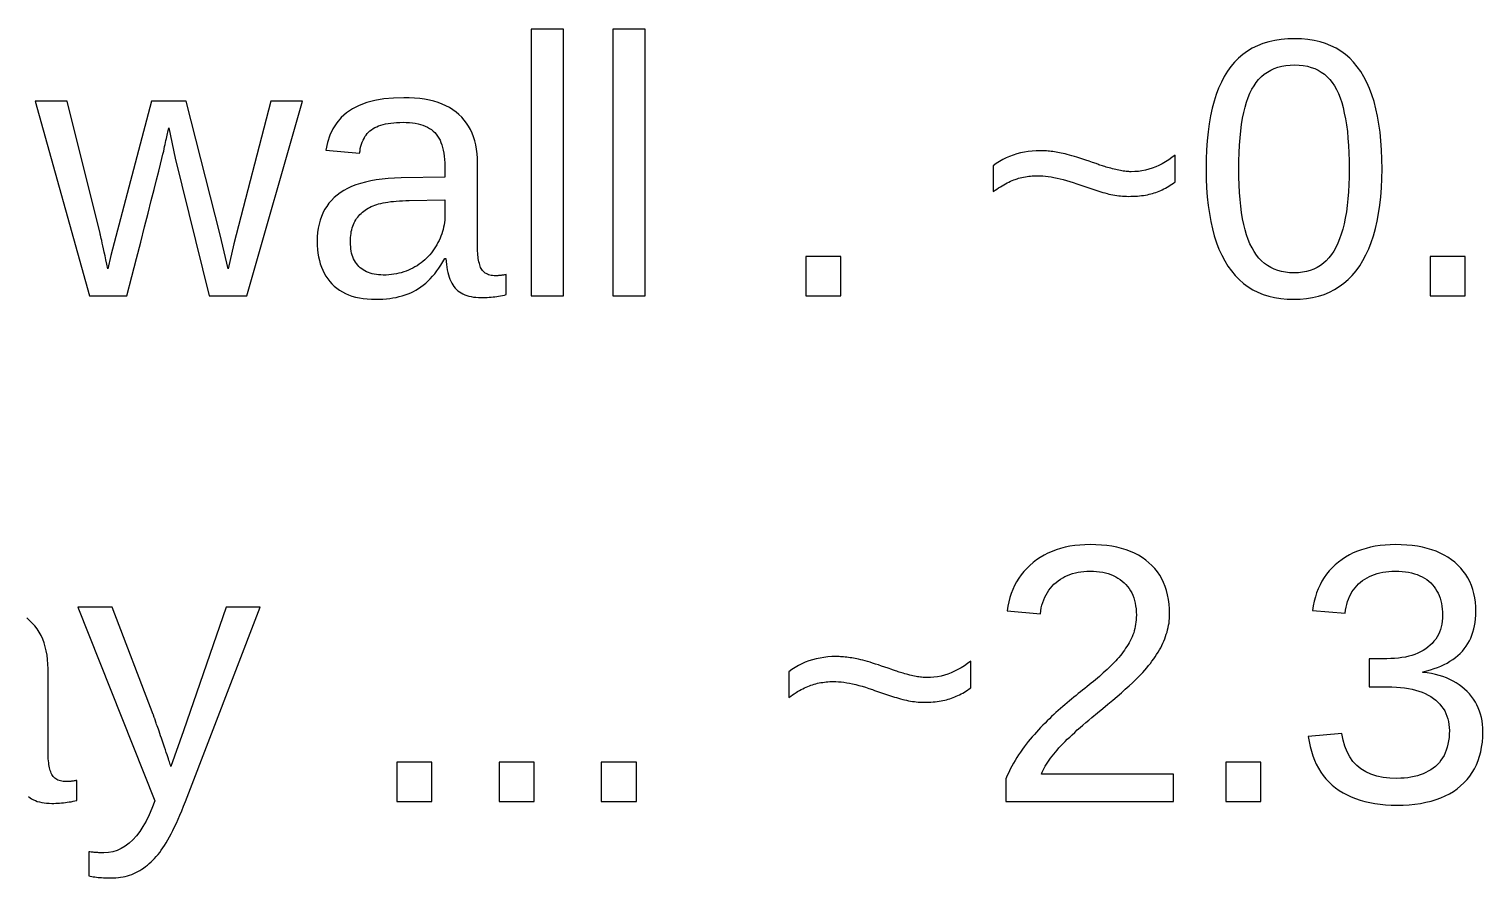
# Model space of a CAD drawing. Extents: x -27 to 133, y -77 to 15.
# Drawn here: x 109.53 to 118.58, y -42.82 to -37.53 of the extents above; entities that cross this region are included whole.
import ezdxf

# ---------------------------------------------------------------- set-up
doc = ezdxf.new("R2010")
doc.units = 0
doc.layers.get('0').update_dxf_attribs({"linetype": 'CONTINUOUS'})

msp = doc.modelspace()

# ---------------------------------------------------------------- linework, layer by layer
for points in [[(112.858, -37.532), (112.657, -37.532), (112.657, -39.1924), (112.858, -39.1924)], [(113.367, -37.532), (113.166, -37.532), (113.166, -39.1924), (113.367, -39.1924)], [(117.445, -39.2136), (117.484, -39.2099), (117.522, -39.2037), (117.558, -39.1951), (117.593, -39.184), (117.626, -39.1705), (117.658, -39.1544), (117.688, -39.136), (117.717, -39.115), (117.743, -39.0916), (117.769, -39.0658), (117.793, -39.0375), (117.815, -39.0067), (117.835, -38.9736), (117.854, -38.9382), (117.872, -38.9007), (117.887, -38.8609), (117.901, -38.8189), (117.914, -38.7748), (117.924, -38.7284), (117.933, -38.6798), (117.941, -38.629), (117.947, -38.5759), (117.951, -38.5207), (117.953, -38.4632), (117.954, -38.4036), (117.953, -38.343), (117.951, -38.2846), (117.947, -38.2287), (117.942, -38.175), (117.934, -38.1237), (117.926, -38.0747), (117.916, -38.0281), (117.904, -37.9838), (117.891, -37.9418), (117.876, -37.9021), (117.859, -37.8648), (117.841, -37.8298), (117.822, -37.7971), (117.8, -37.7669), (117.777, -37.739), (117.753, -37.7135), (117.726, -37.6905), (117.698, -37.6699), (117.668, -37.6517), (117.636, -37.636), (117.603, -37.6227), (117.568, -37.6118), (117.531, -37.6033), (117.493, -37.5972), (117.452, -37.5936), (117.41, -37.5924), (117.367, -37.5936), (117.326, -37.5972), (117.286, -37.6032), (117.249, -37.6116), (117.213, -37.6223), (117.179, -37.6355), (117.146, -37.6511), (117.116, -37.6691), (117.087, -37.6894), (117.061, -37.7122), (117.036, -37.7374), (117.013, -37.7649), (116.991, -37.7949), (116.972, -37.8273), (116.954, -37.862), (116.937, -37.8992), (116.922, -37.9388), (116.909, -37.9808), (116.897, -38.0252), (116.887, -38.072), (116.878, -38.1213), (116.871, -38.1729), (116.866, -38.227), (116.862, -38.2834), (116.859, -38.3423), (116.859, -38.4036), (116.86, -38.4636), (116.862, -38.5213), (116.866, -38.5768), (116.872, -38.63), (116.879, -38.681), (116.888, -38.7297), (116.898, -38.7762), (116.91, -38.8204), (116.924, -38.8624), (116.939, -38.9021), (116.956, -38.9396), (116.975, -38.9748), (116.995, -39.0078), (117.017, -39.0384), (117.04, -39.0666), (117.065, -39.0923), (117.092, -39.1156), (117.12, -39.1364), (117.15, -39.1548), (117.181, -39.1707), (117.214, -39.1842), (117.249, -39.1952), (117.285, -39.2038), (117.323, -39.2099), (117.363, -39.2136), (117.404, -39.2148)], [(117.379, -39.0494), (117.353, -39.0466), (117.328, -39.042), (117.305, -39.0356), (117.282, -39.0273), (117.261, -39.0172), (117.241, -39.0052), (117.222, -38.9914), (117.204, -38.9758), (117.188, -38.9583), (117.172, -38.939), (117.158, -38.9178), (117.145, -38.8948), (117.132, -38.8698), (117.121, -38.8427), (117.111, -38.8134), (117.102, -38.782), (117.093, -38.7485), (117.086, -38.7128), (117.08, -38.6751), (117.075, -38.6351), (117.07, -38.5931), (117.067, -38.5489), (117.064, -38.5026), (117.063, -38.4542), (117.062, -38.4036), (117.063, -38.3515), (117.064, -38.3018), (117.067, -38.2544), (117.07, -38.2093), (117.074, -38.1664), (117.08, -38.1259), (117.086, -38.0877), (117.093, -38.0518), (117.101, -38.0182), (117.11, -37.9869), (117.12, -37.9579), (117.131, -37.9312), (117.143, -37.9068), (117.157, -37.8845), (117.171, -37.8639), (117.186, -37.8451), (117.203, -37.8281), (117.221, -37.8129), (117.241, -37.7995), (117.261, -37.7879), (117.283, -37.7781), (117.306, -37.77), (117.33, -37.7638), (117.356, -37.7593), (117.382, -37.7566), (117.41, -37.7557), (117.438, -37.7567), (117.464, -37.7594), (117.489, -37.7639), (117.512, -37.7703), (117.535, -37.7784), (117.556, -37.7884), (117.576, -37.8002), (117.595, -37.8138), (117.612, -37.8292), (117.629, -37.8464), (117.644, -37.8655), (117.658, -37.8864), (117.67, -37.909), (117.682, -37.9337), (117.693, -37.9606), (117.703, -37.9898), (117.712, -38.0212), (117.719, -38.0547), (117.726, -38.0906), (117.733, -38.1286), (117.738, -38.1689), (117.742, -38.2114), (117.745, -38.2561), (117.747, -38.303), (117.749, -38.3522), (117.749, -38.4036), (117.749, -38.4532), (117.747, -38.5008), (117.745, -38.5464), (117.742, -38.5899), (117.737, -38.6315), (117.732, -38.671), (117.725, -38.7085), (117.718, -38.7441), (117.71, -38.7776), (117.7, -38.809), (117.69, -38.8385), (117.679, -38.866), (117.667, -38.8914), (117.653, -38.9149), (117.639, -38.9366), (117.623, -38.9563), (117.607, -38.9742), (117.589, -38.9902), (117.57, -39.0043), (117.55, -39.0165), (117.529, -39.0268), (117.506, -39.0353), (117.483, -39.0419), (117.458, -39.0466), (117.433, -39.0494), (117.406, -39.0503)], [(110.172, -39.0727), (110.201, -38.9614), (110.227, -38.8585), (110.251, -38.764), (110.273, -38.6779), (110.293, -38.6002), (110.31, -38.531), (110.326, -38.4702), (110.339, -38.4178), (110.35, -38.3738), (110.359, -38.3382), (110.365, -38.311), (110.37, -38.2923), (110.373, -38.278), (110.376, -38.2642), (110.379, -38.251), (110.382, -38.2383), (110.384, -38.2261), (110.387, -38.2144), (110.389, -38.2033), (110.392, -38.1926), (110.394, -38.1825), (110.396, -38.173), (110.398, -38.1639), (110.399, -38.1554), (110.401, -38.1474), (110.441, -38.3364), (110.653, -39.1924), (110.887, -39.1924), (111.233, -37.9818), (111.037, -37.9818), (110.807, -38.8702), (110.772, -39.0257), (110.721, -38.8131), (110.51, -37.9818), (110.294, -37.9818), (110.041, -38.9429), (110.022, -39.0257), (110.016, -38.9967), (110.01, -38.9698), (110.005, -38.9448), (110, -38.9218), (109.996, -38.9008), (109.991, -38.8817), (109.988, -38.8647), (109.984, -38.8496), (109.981, -38.8366), (109.979, -38.8255), (109.977, -38.8164), (109.975, -38.8093), (109.974, -38.8042), (109.769, -37.9818), (109.57, -37.9818), (109.909, -39.1924), (110.141, -39.1924)], [(111.714, -39.2144), (111.735, -39.2134), (111.757, -39.2117), (111.777, -39.2093), (111.797, -39.2063), (111.817, -39.2025), (111.836, -39.1981), (111.855, -39.193), (111.873, -39.1872), (111.891, -39.1807), (111.908, -39.1735), (111.924, -39.1657), (111.94, -39.1572), (111.956, -39.1478), (111.971, -39.1375), (111.986, -39.1263), (112.001, -39.114), (112.015, -39.1008), (112.029, -39.0867), (112.043, -39.0716), (112.057, -39.0555), (112.07, -39.0385), (112.083, -39.0205), (112.095, -39.0016), (112.108, -38.9817), (112.12, -38.9608), (112.126, -38.9608), (112.128, -38.9797), (112.13, -38.9978), (112.132, -39.0151), (112.135, -39.0316), (112.138, -39.0474), (112.142, -39.0623), (112.147, -39.0765), (112.151, -39.0898), (112.157, -39.1024), (112.163, -39.1142), (112.169, -39.1252), (112.177, -39.1354), (112.184, -39.1449), (112.192, -39.1536), (112.201, -39.1615), (112.211, -39.1688), (112.221, -39.1754), (112.232, -39.1814), (112.244, -39.1866), (112.257, -39.1911), (112.27, -39.1949), (112.284, -39.198), (112.299, -39.2005), (112.314, -39.2022), (112.33, -39.2033), (112.347, -39.2036), (112.359, -39.2035), (112.371, -39.2032), (112.383, -39.2026), (112.395, -39.2019), (112.408, -39.201), (112.42, -39.1998), (112.431, -39.1984), (112.443, -39.1968), (112.455, -39.195), (112.467, -39.193), (112.479, -39.1908), (112.491, -39.1883), (112.502, -39.1857), (112.502, -39.0604), (112.497, -39.0615), (112.491, -39.0626), (112.486, -39.0636), (112.48, -39.0645), (112.475, -39.0653), (112.47, -39.0659), (112.465, -39.0666), (112.46, -39.0671), (112.455, -39.0675), (112.45, -39.0678), (112.446, -39.068), (112.441, -39.0682), (112.436, -39.0682), (112.427, -39.068), (112.417, -39.0671), (112.408, -39.0658), (112.4, -39.0639), (112.392, -39.0615), (112.385, -39.0586), (112.378, -39.0551), (112.371, -39.0511), (112.365, -39.0465), (112.36, -39.0414), (112.355, -39.0358), (112.351, -39.0296), (112.347, -39.0229), (112.343, -39.0157), (112.34, -39.0079), (112.337, -38.9996), (112.335, -38.9908), (112.332, -38.9815), (112.33, -38.9717), (112.328, -38.9613), (112.327, -38.9504), (112.326, -38.939), (112.325, -38.927), (112.324, -38.9146), (112.324, -38.9016), (112.323, -38.8881), (112.323, -38.3667), (112.323, -38.3367), (112.321, -38.3079), (112.317, -38.2802), (112.312, -38.2536), (112.306, -38.2281), (112.299, -38.2038), (112.29, -38.1805), (112.28, -38.1583), (112.268, -38.1372), (112.255, -38.1173), (112.241, -38.0984), (112.225, -38.0807), (112.208, -38.064), (112.19, -38.0485), (112.17, -38.0343), (112.149, -38.0213), (112.127, -38.0095), (112.103, -37.999), (112.078, -37.9897), (112.051, -37.9817), (112.024, -37.9749), (111.994, -37.9693), (111.964, -37.965), (111.932, -37.9619), (111.899, -37.96), (111.865, -37.9594), (111.8, -37.9613), (111.74, -37.9671), (111.685, -37.9768), (111.634, -37.9903), (111.587, -38.0077), (111.545, -38.029), (111.508, -38.0541), (111.475, -38.0831), (111.447, -38.116), (111.423, -38.1527), (111.404, -38.1933), (111.389, -38.2378), (111.379, -38.2861), (111.589, -38.3051), (111.592, -38.29), (111.594, -38.2754), (111.598, -38.2616), (111.602, -38.2484), (111.606, -38.2358), (111.611, -38.2239), (111.617, -38.2126), (111.623, -38.202), (111.63, -38.192), (111.637, -38.1826), (111.645, -38.174), (111.654, -38.1659), (111.663, -38.1586), (111.673, -38.1518), (111.684, -38.1455), (111.696, -38.1398), (111.708, -38.1347), (111.722, -38.13), (111.736, -38.126), (111.751, -38.1224), (111.767, -38.1195), (111.784, -38.117), (111.802, -38.1151), (111.82, -38.1138), (111.84, -38.1129), (111.86, -38.1127), (111.88, -38.113), (111.9, -38.1142), (111.918, -38.1161), (111.936, -38.1187), (111.953, -38.1221), (111.969, -38.1263), (111.984, -38.1312), (111.998, -38.1368), (112.012, -38.1432), (112.024, -38.1504), (112.036, -38.1583), (112.047, -38.167), (112.057, -38.1765), (112.066, -38.1868), (112.075, -38.1981), (112.083, -38.2104), (112.09, -38.2237), (112.096, -38.2379), (112.102, -38.2532), (112.106, -38.2695), (112.11, -38.2867), (112.114, -38.305), (112.116, -38.3242), (112.118, -38.3445), (112.119, -38.3657), (112.12, -38.3879), (112.12, -38.4539), (111.848, -38.4584), (111.806, -38.46), (111.767, -38.4627), (111.729, -38.4665), (111.693, -38.4714), (111.659, -38.4775), (111.626, -38.4846), (111.595, -38.4929), (111.567, -38.5023), (111.539, -38.5128), (111.514, -38.5244), (111.491, -38.5371), (111.469, -38.5509), (111.449, -38.5658), (111.431, -38.5818), (111.414, -38.5989), (111.398, -38.617), (111.385, -38.6361), (111.372, -38.6562), (111.361, -38.6774), (111.352, -38.6996), (111.344, -38.7228), (111.337, -38.7471), (111.332, -38.7724), (111.328, -38.7987), (111.326, -38.8261), (111.325, -38.8545), (111.326, -38.8799), (111.328, -38.9045), (111.33, -38.9282), (111.334, -38.951), (111.339, -38.973), (111.345, -38.9942), (111.352, -39.0145), (111.36, -39.0339), (111.369, -39.0526), (111.38, -39.0703), (111.391, -39.0873), (111.404, -39.1033), (111.417, -39.1186), (111.432, -39.1328), (111.447, -39.1459), (111.464, -39.1579), (111.482, -39.1687), (111.501, -39.1783), (111.521, -39.1869), (111.542, -39.1943), (111.564, -39.2006), (111.588, -39.2057), (111.612, -39.2097), (111.637, -39.2125), (111.664, -39.2142), (111.691, -39.2148)], [(116.39, -38.5735), (116.404, -38.5732), (116.418, -38.5725), (116.431, -38.5717), (116.444, -38.5705), (116.457, -38.5691), (116.469, -38.5675), (116.481, -38.5656), (116.493, -38.5635), (116.504, -38.5611), (116.515, -38.5585), (116.526, -38.5556), (116.536, -38.5524), (116.546, -38.549), (116.556, -38.5453), (116.566, -38.5412), (116.576, -38.5369), (116.586, -38.5322), (116.596, -38.5273), (116.606, -38.5221), (116.616, -38.5165), (116.626, -38.5106), (116.636, -38.5045), (116.646, -38.498), (116.656, -38.4912), (116.666, -38.4842), (116.666, -38.3174), (116.646, -38.3327), (116.626, -38.3467), (116.606, -38.3595), (116.586, -38.371), (116.565, -38.3814), (116.545, -38.3905), (116.524, -38.3984), (116.502, -38.4051), (116.481, -38.4106), (116.459, -38.4149), (116.437, -38.4179), (116.415, -38.4198), (116.393, -38.4204), (116.385, -38.4203), (116.377, -38.4199), (116.369, -38.4194), (116.361, -38.4186), (116.352, -38.4176), (116.343, -38.4164), (116.334, -38.415), (116.325, -38.4134), (116.315, -38.4115), (116.306, -38.4094), (116.296, -38.4072), (116.286, -38.4046), (116.276, -38.4019), (116.266, -38.3991), (116.256, -38.3964), (116.246, -38.3937), (116.237, -38.391), (116.229, -38.3885), (116.221, -38.3859), (116.213, -38.3835), (116.205, -38.3811), (116.198, -38.3788), (116.192, -38.3765), (116.185, -38.3743), (116.179, -38.3721), (116.174, -38.37), (116.152, -38.3623), (116.131, -38.3551), (116.111, -38.3482), (116.091, -38.3418), (116.073, -38.3359), (116.055, -38.3304), (116.039, -38.3253), (116.023, -38.3207), (116.008, -38.3164), (115.994, -38.3127), (115.981, -38.3094), (115.969, -38.3065), (115.957, -38.304), (115.946, -38.3019), (115.936, -38.2999), (115.925, -38.2981), (115.915, -38.2964), (115.905, -38.295), (115.894, -38.2937), (115.885, -38.2926), (115.875, -38.2916), (115.865, -38.2908), (115.856, -38.2902), (115.846, -38.2898), (115.837, -38.2895), (115.828, -38.2895), (115.802, -38.29), (115.777, -38.2917), (115.752, -38.2945), (115.728, -38.2984), (115.704, -38.3034), (115.681, -38.3095), (115.658, -38.3167), (115.636, -38.3251), (115.615, -38.3345), (115.594, -38.3451), (115.573, -38.3568), (115.553, -38.3695), (115.534, -38.3835), (115.534, -38.5435), (115.545, -38.5355), (115.556, -38.528), (115.567, -38.5208), (115.578, -38.5139), (115.589, -38.5074), (115.599, -38.5012), (115.61, -38.4954), (115.62, -38.49), (115.631, -38.4849), (115.641, -38.4801), (115.651, -38.4757), (115.661, -38.4716), (115.671, -38.4679), (115.682, -38.4645), (115.692, -38.4614), (115.702, -38.4586), (115.712, -38.456), (115.723, -38.4537), (115.734, -38.4516), (115.744, -38.4499), (115.755, -38.4484), (115.766, -38.4472), (115.777, -38.4462), (115.788, -38.4455), (115.8, -38.4451), (115.811, -38.445), (115.827, -38.4453), (115.843, -38.4462), (115.859, -38.4477), (115.876, -38.4498), (115.894, -38.4524), (115.912, -38.4557), (115.931, -38.4596), (115.95, -38.4641), (115.97, -38.4691), (115.99, -38.4748), (116.011, -38.481), (116.032, -38.4879), (116.054, -38.4953), (116.067, -38.4998), (116.079, -38.5042), (116.092, -38.5085), (116.104, -38.5128), (116.117, -38.5171), (116.129, -38.5212), (116.142, -38.5254), (116.154, -38.5294), (116.167, -38.5335), (116.179, -38.5374), (116.192, -38.5414), (116.204, -38.5452), (116.217, -38.549), (116.229, -38.5527), (116.242, -38.556), (116.254, -38.5591), (116.266, -38.5619), (116.279, -38.5643), (116.291, -38.5665), (116.303, -38.5684), (116.315, -38.57), (116.327, -38.5713), (116.339, -38.5724), (116.351, -38.5731), (116.363, -38.5735), (116.375, -38.5737)], [(111.722, -39.0634), (111.708, -39.0625), (111.694, -39.0609), (111.681, -39.0587), (111.668, -39.0558), (111.656, -39.0523), (111.644, -39.0482), (111.633, -39.0434), (111.622, -39.038), (111.612, -39.032), (111.603, -39.0253), (111.594, -39.018), (111.585, -39.01), (111.578, -39.0015), (111.57, -38.9925), (111.564, -38.9829), (111.558, -38.9728), (111.552, -38.9621), (111.548, -38.9509), (111.544, -38.9392), (111.54, -38.927), (111.537, -38.9142), (111.535, -38.9009), (111.534, -38.8871), (111.533, -38.8727), (111.532, -38.8579), (111.533, -38.8441), (111.533, -38.8308), (111.534, -38.8179), (111.536, -38.8054), (111.538, -38.7933), (111.541, -38.7816), (111.544, -38.7703), (111.547, -38.7595), (111.551, -38.749), (111.556, -38.739), (111.56, -38.7293), (111.566, -38.7201), (111.571, -38.7113), (111.578, -38.7029), (111.584, -38.6948), (111.591, -38.687), (111.599, -38.6796), (111.607, -38.6726), (111.615, -38.6658), (111.624, -38.6595), (111.633, -38.6535), (111.642, -38.6478), (111.652, -38.6424), (111.662, -38.6374), (111.673, -38.6328), (111.684, -38.6285), (111.696, -38.6245), (111.708, -38.6208), (111.721, -38.6174), (111.736, -38.6143), (111.75, -38.6115), (111.766, -38.6089), (111.783, -38.6067), (111.8, -38.6048), (111.818, -38.6031), (111.837, -38.6017), (111.857, -38.6007), (111.878, -38.5999), (111.899, -38.5994), (112.12, -38.5949), (112.12, -38.6945), (112.119, -38.7088), (112.119, -38.723), (112.117, -38.7371), (112.115, -38.7512), (112.112, -38.7652), (112.109, -38.7792), (112.105, -38.7931), (112.101, -38.8069), (112.096, -38.8207), (112.09, -38.8344), (112.084, -38.8481), (112.077, -38.8617), (112.07, -38.8752), (112.062, -38.8885), (112.054, -38.9013), (112.045, -38.9137), (112.036, -38.9257), (112.026, -38.9372), (112.016, -38.9483), (112.006, -38.9589), (111.995, -38.9691), (111.984, -38.9789), (111.972, -38.9882), (111.96, -38.997), (111.947, -39.0054), (111.934, -39.0134), (111.921, -39.0208), (111.907, -39.0277), (111.893, -39.034), (111.879, -39.0396), (111.864, -39.0447), (111.849, -39.0491), (111.834, -39.053), (111.819, -39.0563), (111.803, -39.059), (111.787, -39.0611), (111.771, -39.0626), (111.754, -39.0635), (111.737, -39.0637)], [(114.585, -38.9474), (114.367, -38.9474), (114.367, -39.1924), (114.585, -39.1924)], [(118.471, -38.9474), (118.253, -38.9474), (118.253, -39.1924), (118.471, -39.1924)], [(116.656, -42.1712), (115.834, -42.1712), (115.839, -42.1591), (115.845, -42.147), (115.851, -42.1348), (115.858, -42.1224), (115.866, -42.1101), (115.874, -42.0976), (115.882, -42.0851), (115.891, -42.0725), (115.901, -42.0598), (115.911, -42.0471), (115.921, -42.0343), (115.932, -42.0214), (115.943, -42.0084), (115.955, -41.9953), (115.968, -41.9819), (115.981, -41.9683), (115.995, -41.9545), (116.01, -41.9404), (116.025, -41.926), (116.041, -41.9114), (116.057, -41.8966), (116.074, -41.8815), (116.092, -41.8662), (116.11, -41.8506), (116.129, -41.8348), (116.148, -41.8188), (116.183, -41.7901), (116.217, -41.7626), (116.248, -41.7363), (116.278, -41.7111), (116.306, -41.6872), (116.332, -41.6644), (116.356, -41.6428), (116.379, -41.6224), (116.4, -41.6031), (116.419, -41.5851), (116.436, -41.5682), (116.451, -41.5525), (116.465, -41.5379), (116.477, -41.524), (116.489, -41.51), (116.501, -41.4961), (116.512, -41.4822), (116.522, -41.4682), (116.533, -41.4543), (116.542, -41.4403), (116.551, -41.4264), (116.56, -41.4124), (116.568, -41.3985), (116.576, -41.3845), (116.583, -41.3706), (116.59, -41.3567), (116.596, -41.3427), (116.601, -41.3287), (116.607, -41.3148), (116.611, -41.3008), (116.616, -41.2868), (116.619, -41.2728), (116.623, -41.2587), (116.625, -41.2447), (116.628, -41.2306), (116.629, -41.2166), (116.631, -41.2025), (116.631, -41.1884), (116.631, -41.1743), (116.631, -41.143), (116.628, -41.1128), (116.625, -41.0838), (116.619, -41.0558), (116.613, -41.029), (116.604, -41.0033), (116.594, -40.9788), (116.583, -40.9553), (116.57, -40.933), (116.556, -40.9118), (116.54, -40.8917), (116.522, -40.8727), (116.503, -40.8548), (116.483, -40.8382), (116.461, -40.8229), (116.438, -40.8089), (116.414, -40.7963), (116.389, -40.785), (116.362, -40.775), (116.333, -40.7663), (116.304, -40.759), (116.273, -40.753), (116.241, -40.7484), (116.208, -40.745), (116.173, -40.743), (116.137, -40.7424), (116.104, -40.743), (116.072, -40.745), (116.041, -40.7483), (116.011, -40.753), (115.982, -40.7589), (115.953, -40.7662), (115.926, -40.7748), (115.9, -40.7848), (115.874, -40.796), (115.85, -40.8086), (115.826, -40.8225), (115.803, -40.8377), (115.782, -40.8543), (115.761, -40.872), (115.742, -40.8905), (115.724, -40.91), (115.708, -40.9304), (115.693, -40.9518), (115.679, -40.974), (115.666, -40.9972), (115.655, -41.0212), (115.646, -41.0462), (115.638, -41.0721), (115.631, -41.0989), (115.625, -41.1266), (115.621, -41.1553), (115.827, -41.1743), (115.83, -41.1552), (115.833, -41.1367), (115.837, -41.1189), (115.842, -41.1018), (115.848, -41.0854), (115.855, -41.0696), (115.863, -41.0545), (115.871, -41.0401), (115.88, -41.0263), (115.89, -41.0132), (115.901, -41.0008), (115.912, -40.989), (115.925, -40.9779), (115.938, -40.9676), (115.952, -40.958), (115.966, -40.9494), (115.98, -40.9415), (115.996, -40.9345), (116.011, -40.9283), (116.028, -40.9229), (116.045, -40.9183), (116.062, -40.9146), (116.08, -40.9117), (116.098, -40.9096), (116.117, -40.9084), (116.137, -40.908), (116.157, -40.9084), (116.177, -40.9097), (116.196, -40.9118), (116.215, -40.9148), (116.232, -40.9186), (116.249, -40.9232), (116.266, -40.9287), (116.281, -40.9351), (116.296, -40.9423), (116.31, -40.9503), (116.324, -40.9592), (116.336, -40.969), (116.348, -40.9796), (116.36, -40.9909), (116.37, -41.003), (116.379, -41.0157), (116.388, -41.0292), (116.396, -41.0433), (116.402, -41.0581), (116.408, -41.0736), (116.413, -41.0898), (116.417, -41.1066), (116.42, -41.1242), (116.423, -41.1424), (116.424, -41.1614), (116.425, -41.181), (116.424, -41.1957), (116.423, -41.2101), (116.422, -41.2243), (116.42, -41.2383), (116.418, -41.252), (116.415, -41.2655), (116.412, -41.2788), (116.408, -41.2918), (116.403, -41.3046), (116.398, -41.3171), (116.393, -41.3294), (116.387, -41.3415), (116.38, -41.3533), (116.373, -41.365), (116.366, -41.3766), (116.358, -41.3881), (116.351, -41.3995), (116.342, -41.4108), (116.334, -41.4221), (116.325, -41.4333), (116.316, -41.4444), (116.306, -41.4554), (116.296, -41.4664), (116.286, -41.4773), (116.275, -41.4881), (116.264, -41.4988), (116.253, -41.5094), (116.242, -41.5201), (116.231, -41.5308), (116.219, -41.5415), (116.207, -41.5521), (116.195, -41.5628), (116.182, -41.5735), (116.17, -41.5841), (116.157, -41.5948), (116.144, -41.6055), (116.131, -41.6162), (116.118, -41.6268), (116.104, -41.6375), (116.09, -41.6482), (116.077, -41.6591), (116.063, -41.6701), (116.049, -41.6813), (116.035, -41.6926), (116.021, -41.704), (116.008, -41.7156), (115.994, -41.7273), (115.98, -41.7392), (115.966, -41.7512), (115.952, -41.7633), (115.938, -41.7756), (115.924, -41.788), (115.91, -41.8006), (115.897, -41.8134), (115.883, -41.8265), (115.869, -41.8397), (115.856, -41.8532), (115.842, -41.8669), (115.829, -41.8809), (115.816, -41.895), (115.803, -41.9094), (115.79, -41.9241), (115.777, -41.9389), (115.764, -41.954), (115.751, -41.9693), (115.739, -41.9849), (115.727, -42.0008), (115.715, -42.0171), (115.703, -42.0338), (115.692, -42.0509), (115.681, -42.0683), (115.67, -42.086), (115.66, -42.1042), (115.65, -42.1227), (115.64, -42.1415), (115.63, -42.1608), (115.621, -42.1804), (115.612, -42.2003), (115.612, -42.3424), (116.656, -42.3424)], [(118.086, -42.3641), (118.123, -42.362), (118.159, -42.3584), (118.194, -42.3535), (118.227, -42.3471), (118.259, -42.3393), (118.29, -42.3301), (118.319, -42.3195), (118.347, -42.3074), (118.373, -42.2939), (118.398, -42.2791), (118.421, -42.2628), (118.443, -42.2451), (118.464, -42.2261), (118.483, -42.2059), (118.5, -42.1846), (118.515, -42.1621), (118.529, -42.1384), (118.542, -42.1136), (118.552, -42.0876), (118.561, -42.0604), (118.569, -42.0321), (118.574, -42.0026), (118.579, -41.972), (118.581, -41.9401), (118.582, -41.9072), (118.581, -41.8842), (118.58, -41.8619), (118.577, -41.8402), (118.573, -41.8191), (118.567, -41.7986), (118.561, -41.7787), (118.553, -41.7594), (118.545, -41.7407), (118.535, -41.7227), (118.524, -41.7052), (118.511, -41.6884), (118.498, -41.6722), (118.483, -41.6565), (118.468, -41.6417), (118.451, -41.6278), (118.434, -41.6149), (118.415, -41.6029), (118.396, -41.5918), (118.376, -41.5818), (118.355, -41.5726), (118.333, -41.5645), (118.31, -41.5573), (118.286, -41.551), (118.261, -41.5457), (118.235, -41.5413), (118.208, -41.5379), (118.208, -41.5335), (118.232, -41.5279), (118.256, -41.5217), (118.278, -41.5147), (118.3, -41.507), (118.321, -41.4986), (118.341, -41.4895), (118.359, -41.4796), (118.377, -41.469), (118.395, -41.4577), (118.411, -41.4457), (118.426, -41.433), (118.44, -41.4195), (118.454, -41.4053), (118.466, -41.3905), (118.478, -41.3749), (118.488, -41.3587), (118.498, -41.3418), (118.506, -41.3242), (118.514, -41.306), (118.52, -41.2871), (118.526, -41.2676), (118.53, -41.2473), (118.534, -41.2264), (118.536, -41.2049), (118.538, -41.1826), (118.538, -41.1597), (118.537, -41.1299), (118.535, -41.1012), (118.531, -41.0735), (118.526, -41.0468), (118.519, -41.0211), (118.51, -40.9964), (118.5, -40.9728), (118.488, -40.9502), (118.475, -40.9286), (118.46, -40.9081), (118.444, -40.8886), (118.426, -40.8701), (118.407, -40.8526), (118.386, -40.8363), (118.364, -40.8213), (118.34, -40.8076), (118.316, -40.7952), (118.29, -40.7841), (118.263, -40.7743), (118.235, -40.7659), (118.205, -40.7587), (118.174, -40.7528), (118.142, -40.7482), (118.109, -40.745), (118.074, -40.743), (118.038, -40.7424), (118.005, -40.743), (117.973, -40.7449), (117.942, -40.7482), (117.912, -40.7527), (117.883, -40.7584), (117.855, -40.7655), (117.827, -40.7738), (117.801, -40.7835), (117.775, -40.7944), (117.751, -40.8066), (117.727, -40.8201), (117.705, -40.8349), (117.683, -40.8509), (117.662, -40.8681), (117.643, -40.8863), (117.625, -40.9055), (117.609, -40.9258), (117.594, -40.947), (117.58, -40.9692), (117.568, -40.9925), (117.557, -41.0167), (117.547, -41.0419), (117.539, -41.0682), (117.532, -41.0955), (117.526, -41.1237), (117.522, -41.153), (117.725, -41.1687), (117.727, -41.1499), (117.731, -41.1318), (117.735, -41.1143), (117.74, -41.0975), (117.745, -41.0814), (117.752, -41.066), (117.759, -41.0511), (117.767, -41.037), (117.776, -41.0235), (117.786, -41.0107), (117.797, -40.9986), (117.808, -40.9871), (117.82, -40.9762), (117.833, -40.9661), (117.847, -40.9568), (117.861, -40.9484), (117.876, -40.9407), (117.891, -40.9338), (117.907, -40.9278), (117.924, -40.9225), (117.941, -40.9181), (117.959, -40.9144), (117.977, -40.9116), (117.996, -40.9096), (118.016, -40.9084), (118.036, -40.908), (118.058, -40.9084), (118.079, -40.9097), (118.1, -40.9119), (118.119, -40.9149), (118.138, -40.9188), (118.156, -40.9236), (118.173, -40.9292), (118.189, -40.9357), (118.204, -40.9431), (118.219, -40.9513), (118.232, -40.9604), (118.245, -40.9704), (118.257, -40.9813), (118.268, -40.9929), (118.278, -41.0051), (118.287, -41.0179), (118.296, -41.0314), (118.303, -41.0455), (118.31, -41.0602), (118.315, -41.0756), (118.32, -41.0916), (118.324, -41.1082), (118.327, -41.1255), (118.329, -41.1434), (118.331, -41.1619), (118.331, -41.181), (118.331, -41.2003), (118.329, -41.2189), (118.326, -41.2369), (118.323, -41.2542), (118.318, -41.2709), (118.312, -41.2869), (118.305, -41.3023), (118.297, -41.317), (118.288, -41.3311), (118.277, -41.3445), (118.266, -41.3572), (118.254, -41.3693), (118.24, -41.3807), (118.226, -41.3914), (118.21, -41.4012), (118.194, -41.4102), (118.177, -41.4183), (118.159, -41.4256), (118.14, -41.432), (118.12, -41.4375), (118.1, -41.4422), (118.078, -41.4461), (118.056, -41.449), (118.032, -41.4512), (118.008, -41.4525), (117.983, -41.4529), (117.874, -41.4529), (117.874, -41.6274), (117.988, -41.6274), (118.016, -41.6279), (118.043, -41.6291), (118.069, -41.6313), (118.094, -41.6343), (118.118, -41.6381), (118.142, -41.6428), (118.163, -41.6484), (118.184, -41.6548), (118.204, -41.662), (118.223, -41.6701), (118.241, -41.6791), (118.258, -41.6889), (118.274, -41.6996), (118.288, -41.711), (118.302, -41.7232), (118.314, -41.7359), (118.325, -41.7494), (118.335, -41.7635), (118.344, -41.7783), (118.352, -41.7937), (118.358, -41.8098), (118.363, -41.8266), (118.367, -41.8441), (118.37, -41.8622), (118.372, -41.881), (118.373, -41.9004), (118.372, -41.9227), (118.371, -41.9442), (118.368, -41.9647), (118.364, -41.9844), (118.36, -42.0033), (118.354, -42.0213), (118.347, -42.0384), (118.34, -42.0547), (118.331, -42.0701), (118.321, -42.0846), (118.311, -42.0983), (118.299, -42.1111), (118.286, -42.1231), (118.272, -42.1342), (118.258, -42.1444), (118.242, -42.1537), (118.226, -42.1621), (118.21, -42.1697), (118.192, -42.1763), (118.174, -42.1821), (118.154, -42.187), (118.134, -42.191), (118.114, -42.1941), (118.092, -42.1963), (118.07, -42.1976), (118.047, -42.1981), (118.002, -42.1964), (117.96, -42.1915), (117.921, -42.1832), (117.885, -42.1716), (117.853, -42.1567), (117.823, -42.1385), (117.797, -42.117), (117.773, -42.0921), (117.753, -42.064), (117.736, -42.0326), (117.722, -41.9978), (117.711, -41.9597), (117.704, -41.9183), (117.495, -41.9374), (117.5, -41.9693), (117.506, -42), (117.514, -42.0295), (117.523, -42.0577), (117.533, -42.0847), (117.545, -42.1105), (117.558, -42.1351), (117.572, -42.1584), (117.588, -42.1806), (117.605, -42.2015), (117.624, -42.2211), (117.644, -42.2396), (117.665, -42.2568), (117.687, -42.2728), (117.711, -42.2875), (117.736, -42.3009), (117.762, -42.313), (117.789, -42.3239), (117.817, -42.3335), (117.847, -42.3418), (117.877, -42.3488), (117.909, -42.3546), (117.942, -42.359), (117.976, -42.3622), (118.011, -42.3642), (118.047, -42.3648)], [(110.058, -42.8177), (110.073, -42.8168), (110.088, -42.8155), (110.102, -42.8136), (110.117, -42.8111), (110.13, -42.8081), (110.144, -42.8045), (110.158, -42.8004), (110.171, -42.7957), (110.184, -42.7905), (110.197, -42.7847), (110.209, -42.7784), (110.221, -42.7715), (110.233, -42.7641), (110.245, -42.7561), (110.257, -42.7475), (110.269, -42.7384), (110.28, -42.7287), (110.291, -42.7184), (110.302, -42.7076), (110.313, -42.6961), (110.324, -42.6842), (110.335, -42.6716), (110.345, -42.6585), (110.355, -42.6448), (110.365, -42.6305), (110.375, -42.6154), (110.385, -42.5991), (110.396, -42.5816), (110.406, -42.563), (110.417, -42.5432), (110.427, -42.5222), (110.438, -42.5), (110.449, -42.4767), (110.46, -42.4522), (110.471, -42.4265), (110.482, -42.3996), (110.494, -42.3716), (110.505, -42.3424), (110.971, -41.1318), (110.758, -41.1318), (110.493, -41.9027), (110.414, -42.1231), (110.414, -42.1202), (110.413, -42.116), (110.411, -42.1106), (110.409, -42.1038), (110.406, -42.0957), (110.403, -42.0863), (110.399, -42.0757), (110.396, -42.0637), (110.391, -42.0504), (110.386, -42.0358), (110.381, -42.02), (110.375, -42.0028), (110.369, -41.9844), (110.362, -41.9659), (110.356, -41.9486), (110.351, -41.9325), (110.346, -41.9176), (110.341, -41.904), (110.337, -41.8915), (110.333, -41.8803), (110.329, -41.8703), (110.326, -41.8615), (110.324, -41.8539), (110.321, -41.8475), (110.32, -41.8423), (110.318, -41.8384), (110.317, -41.835), (110.316, -41.8318), (110.315, -41.8286), (110.314, -41.8255), (110.313, -41.8225), (110.311, -41.8195), (110.31, -41.8166), (110.309, -41.8138), (110.308, -41.8111), (110.308, -41.8084), (110.307, -41.8058), (110.306, -41.8033), (110.305, -41.8009), (110.05, -41.1318), (109.835, -41.1318), (110.315, -42.3368), (110.296, -42.3849), (110.279, -42.4258), (110.26, -42.4634), (110.241, -42.4978), (110.221, -42.5288), (110.2, -42.5566), (110.178, -42.5812), (110.155, -42.6024), (110.131, -42.6204), (110.106, -42.6351), (110.081, -42.6466), (110.054, -42.6548), (110.027, -42.6597), (109.998, -42.6613), (109.99, -42.6613), (109.983, -42.6612), (109.975, -42.661), (109.967, -42.6607), (109.96, -42.6603), (109.953, -42.6599), (109.945, -42.6594), (109.938, -42.6588), (109.931, -42.6581), (109.924, -42.6573), (109.918, -42.6565), (109.911, -42.6556), (109.904, -42.6546), (109.904, -42.8056), (109.913, -42.8075), (109.922, -42.8091), (109.931, -42.8107), (109.941, -42.812), (109.951, -42.8133), (109.962, -42.8144), (109.972, -42.8153), (109.983, -42.8161), (109.995, -42.8168), (110.006, -42.8173), (110.018, -42.8177), (110.03, -42.8179), (110.043, -42.8179)], [(115.117, -41.7235), (115.132, -41.7232), (115.145, -41.7225), (115.159, -41.7217), (115.172, -41.7205), (115.184, -41.7191), (115.197, -41.7175), (115.209, -41.7156), (115.22, -41.7135), (115.232, -41.7111), (115.243, -41.7085), (115.253, -41.7056), (115.264, -41.7024), (115.274, -41.699), (115.284, -41.6953), (115.294, -41.6912), (115.304, -41.6869), (115.314, -41.6822), (115.324, -41.6773), (115.334, -41.6721), (115.344, -41.6665), (115.354, -41.6606), (115.364, -41.6545), (115.374, -41.648), (115.384, -41.6412), (115.394, -41.6342), (115.394, -41.4674), (115.374, -41.4827), (115.354, -41.4967), (115.334, -41.5095), (115.314, -41.521), (115.293, -41.5314), (115.272, -41.5405), (115.251, -41.5484), (115.23, -41.5551), (115.209, -41.5606), (115.187, -41.5649), (115.165, -41.5679), (115.143, -41.5698), (115.121, -41.5704), (115.113, -41.5703), (115.105, -41.5699), (115.097, -41.5694), (115.088, -41.5686), (115.08, -41.5676), (115.071, -41.5664), (115.062, -41.565), (115.053, -41.5634), (115.043, -41.5615), (115.033, -41.5594), (115.024, -41.5572), (115.014, -41.5546), (115.003, -41.5519), (114.993, -41.5491), (114.984, -41.5464), (114.974, -41.5437), (114.965, -41.541), (114.957, -41.5385), (114.948, -41.5359), (114.941, -41.5335), (114.933, -41.5311), (114.926, -41.5288), (114.919, -41.5265), (114.913, -41.5243), (114.907, -41.5221), (114.902, -41.52), (114.88, -41.5123), (114.859, -41.5051), (114.838, -41.4982), (114.819, -41.4918), (114.801, -41.4859), (114.783, -41.4804), (114.767, -41.4753), (114.751, -41.4707), (114.736, -41.4664), (114.722, -41.4627), (114.709, -41.4594), (114.696, -41.4565), (114.685, -41.454), (114.674, -41.4519), (114.664, -41.4499), (114.653, -41.4481), (114.643, -41.4464), (114.632, -41.445), (114.622, -41.4437), (114.612, -41.4426), (114.602, -41.4416), (114.593, -41.4408), (114.583, -41.4402), (114.574, -41.4398), (114.565, -41.4395), (114.556, -41.4395), (114.53, -41.44), (114.505, -41.4417), (114.48, -41.4445), (114.456, -41.4484), (114.432, -41.4534), (114.409, -41.4595), (114.386, -41.4667), (114.364, -41.4751), (114.342, -41.4845), (114.321, -41.4951), (114.301, -41.5068), (114.281, -41.5195), (114.262, -41.5335), (114.262, -41.6935), (114.273, -41.6855), (114.284, -41.678), (114.295, -41.6708), (114.306, -41.6639), (114.316, -41.6574), (114.327, -41.6512), (114.338, -41.6454), (114.348, -41.64), (114.359, -41.6349), (114.369, -41.6301), (114.379, -41.6257), (114.389, -41.6216), (114.399, -41.6179), (114.409, -41.6145), (114.419, -41.6114), (114.43, -41.6086), (114.44, -41.606), (114.451, -41.6037), (114.461, -41.6016), (114.472, -41.5999), (114.483, -41.5984), (114.494, -41.5972), (114.505, -41.5962), (114.516, -41.5955), (114.528, -41.5951), (114.539, -41.595), (114.554, -41.5953), (114.57, -41.5962), (114.587, -41.5977), (114.604, -41.5998), (114.622, -41.6024), (114.64, -41.6057), (114.658, -41.6096), (114.678, -41.6141), (114.697, -41.6191), (114.718, -41.6248), (114.739, -41.631), (114.76, -41.6379), (114.782, -41.6453), (114.794, -41.6498), (114.807, -41.6542), (114.82, -41.6585), (114.832, -41.6628), (114.845, -41.6671), (114.857, -41.6712), (114.87, -41.6754), (114.882, -41.6794), (114.895, -41.6835), (114.907, -41.6874), (114.92, -41.6914), (114.932, -41.6952), (114.945, -41.699), (114.957, -41.7027), (114.97, -41.706), (114.982, -41.7091), (114.994, -41.7119), (115.006, -41.7143), (115.019, -41.7165), (115.031, -41.7184), (115.043, -41.72), (115.055, -41.7213), (115.067, -41.7224), (115.079, -41.7231), (115.091, -41.7235), (115.103, -41.7237)], [(112.039, -42.0974), (111.821, -42.0974), (111.821, -42.3424), (112.039, -42.3424)], [(112.676, -42.0974), (112.458, -42.0974), (112.458, -42.3424), (112.676, -42.3424)], [(113.313, -42.0974), (113.094, -42.0974), (113.094, -42.3424), (113.313, -42.3424)], [(117.199, -42.0974), (116.981, -42.0974), (116.981, -42.3424), (117.199, -42.3424)]]:
    msp.add_lwpolyline(points, close=True)
msp.add_lwpolyline([(109.528, -42.3115), (109.538, -42.3188), (109.548, -42.3254), (109.559, -42.3314), (109.571, -42.3366), (109.583, -42.3411), (109.597, -42.3449), (109.611, -42.348), (109.625, -42.3505), (109.641, -42.3522), (109.657, -42.3533), (109.674, -42.3536), (109.686, -42.3535), (109.698, -42.3532), (109.71, -42.3526), (109.722, -42.3519), (109.734, -42.351), (109.746, -42.3498), (109.758, -42.3484), (109.77, -42.3468), (109.782, -42.345), (109.794, -42.343), (109.806, -42.3408), (109.817, -42.3383), (109.829, -42.3357), (109.829, -42.2104), (109.824, -42.2115), (109.818, -42.2126), (109.813, -42.2136), (109.807, -42.2145), (109.802, -42.2153), (109.797, -42.2159), (109.792, -42.2166), (109.787, -42.2171), (109.782, -42.2175), (109.777, -42.2178), (109.772, -42.218), (109.768, -42.2182), (109.763, -42.2182), (109.753, -42.218), (109.744, -42.2171), (109.735, -42.2158), (109.727, -42.2139), (109.719, -42.2115), (109.711, -42.2086), (109.704, -42.2051), (109.698, -42.2011), (109.692, -42.1965), (109.687, -42.1914), (109.682, -42.1858), (109.678, -42.1796), (109.674, -42.1729), (109.67, -42.1657), (109.667, -42.1579), (109.664, -42.1496), (109.661, -42.1408), (109.659, -42.1315), (109.657, -42.1217), (109.655, -42.1113), (109.654, -42.1004), (109.652, -42.089), (109.651, -42.077), (109.651, -42.0646), (109.65, -42.0516), (109.65, -42.0381), (109.65, -41.5167), (109.649, -41.4867), (109.647, -41.4579), (109.644, -41.4302), (109.639, -41.4036), (109.633, -41.3781), (109.626, -41.3538), (109.617, -41.3305), (109.607, -41.3083), (109.595, -41.2872), (109.582, -41.2673), (109.568, -41.2484), (109.552, -41.2307), (109.535, -41.214), (109.517, -41.1985)])

doc.saveas('drawing.dxf')
